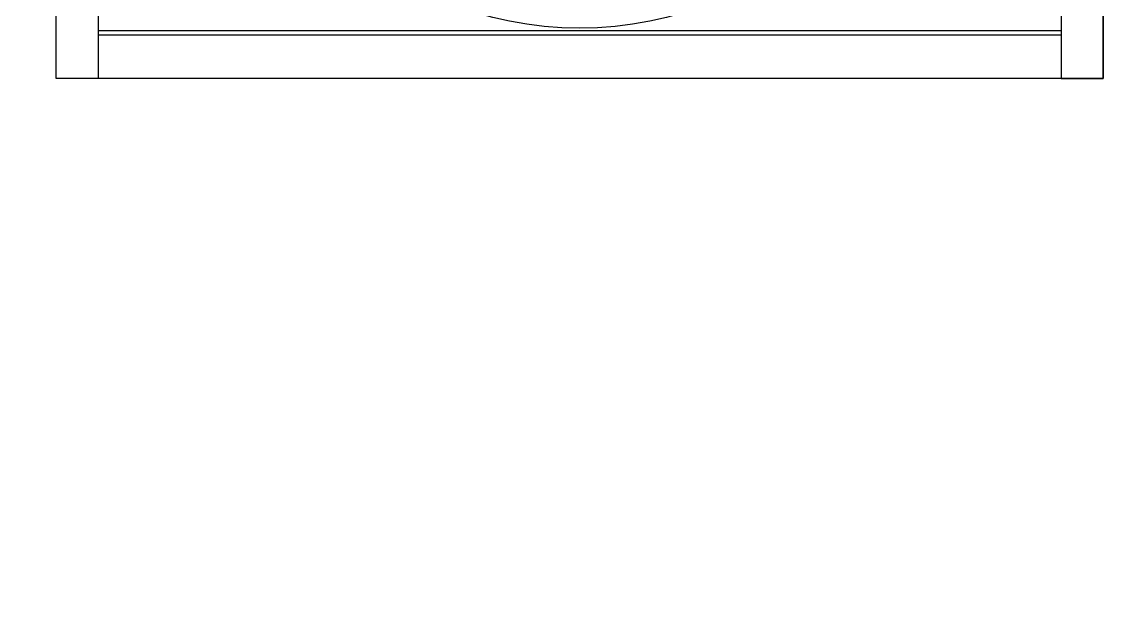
# Model space of a CAD drawing. Header units: metres. Extents: x -470123 to 52933, y -102805 to 420251.
# Drawn here: x -864 to 1765, y -646 to 762 of the extents above; entities that cross this region are included whole.
import ezdxf

# ---------------------------------------------------------------- set-up
doc = ezdxf.new("R2010")
doc.units = ezdxf.units.M
for name, color, linetype in [('2', 2, 'Continuous'), ('3', 3, 'Continuous'), ('4', 4, 'Continuous'), ('7', 7, 'Continuous'), ('BH', 3, 'Continuous')]:
    doc.layers.add(name, color=color, linetype=linetype)

msp = doc.modelspace()

# ---------------------------------------------------------------- linework, layer by layer
at = {"layer": '2'}
msp.add_line((1717.51, 627.44), (-782.49, 627.44), dxfattribs=at)
at = {"layer": '3'}
for p, q in [((1617.51, 741.31), (-682.49, 741.31)), ((1617.51, 731.31), (-682.49, 731.31))]:
    msp.add_line(p, q, dxfattribs=at)
at = {"layer": '4'}
for p, q in [((-782.49, 627.44), (-782.49, 2827.44)), ((1717.51, 2827.44), (1717.51, 627.44))]:
    msp.add_line(p, q, dxfattribs=at)
at = {"layer": '7'}
msp.add_line((-782.49, 627.44), (-782.49, 747.44), dxfattribs=at)
for points in [[(-782.49, 2577.44), (-682.49, 2577.44), (-682.49, 627.44), (-782.49, 627.44)], [(1717.51, 2577.44), (1617.51, 2577.44), (1617.51, 627.44), (1717.51, 627.44)]]:
    msp.add_lwpolyline(points, close=True, dxfattribs=at)
msp.add_circle((467.51, 1577.44), 830, dxfattribs=at)
at = {"layer": 'BH'}
msp.add_arc((-208594.93, 158722.78), 261527.73, 323.11, 323.11, dxfattribs=at)

doc.saveas('drawing.dxf')
